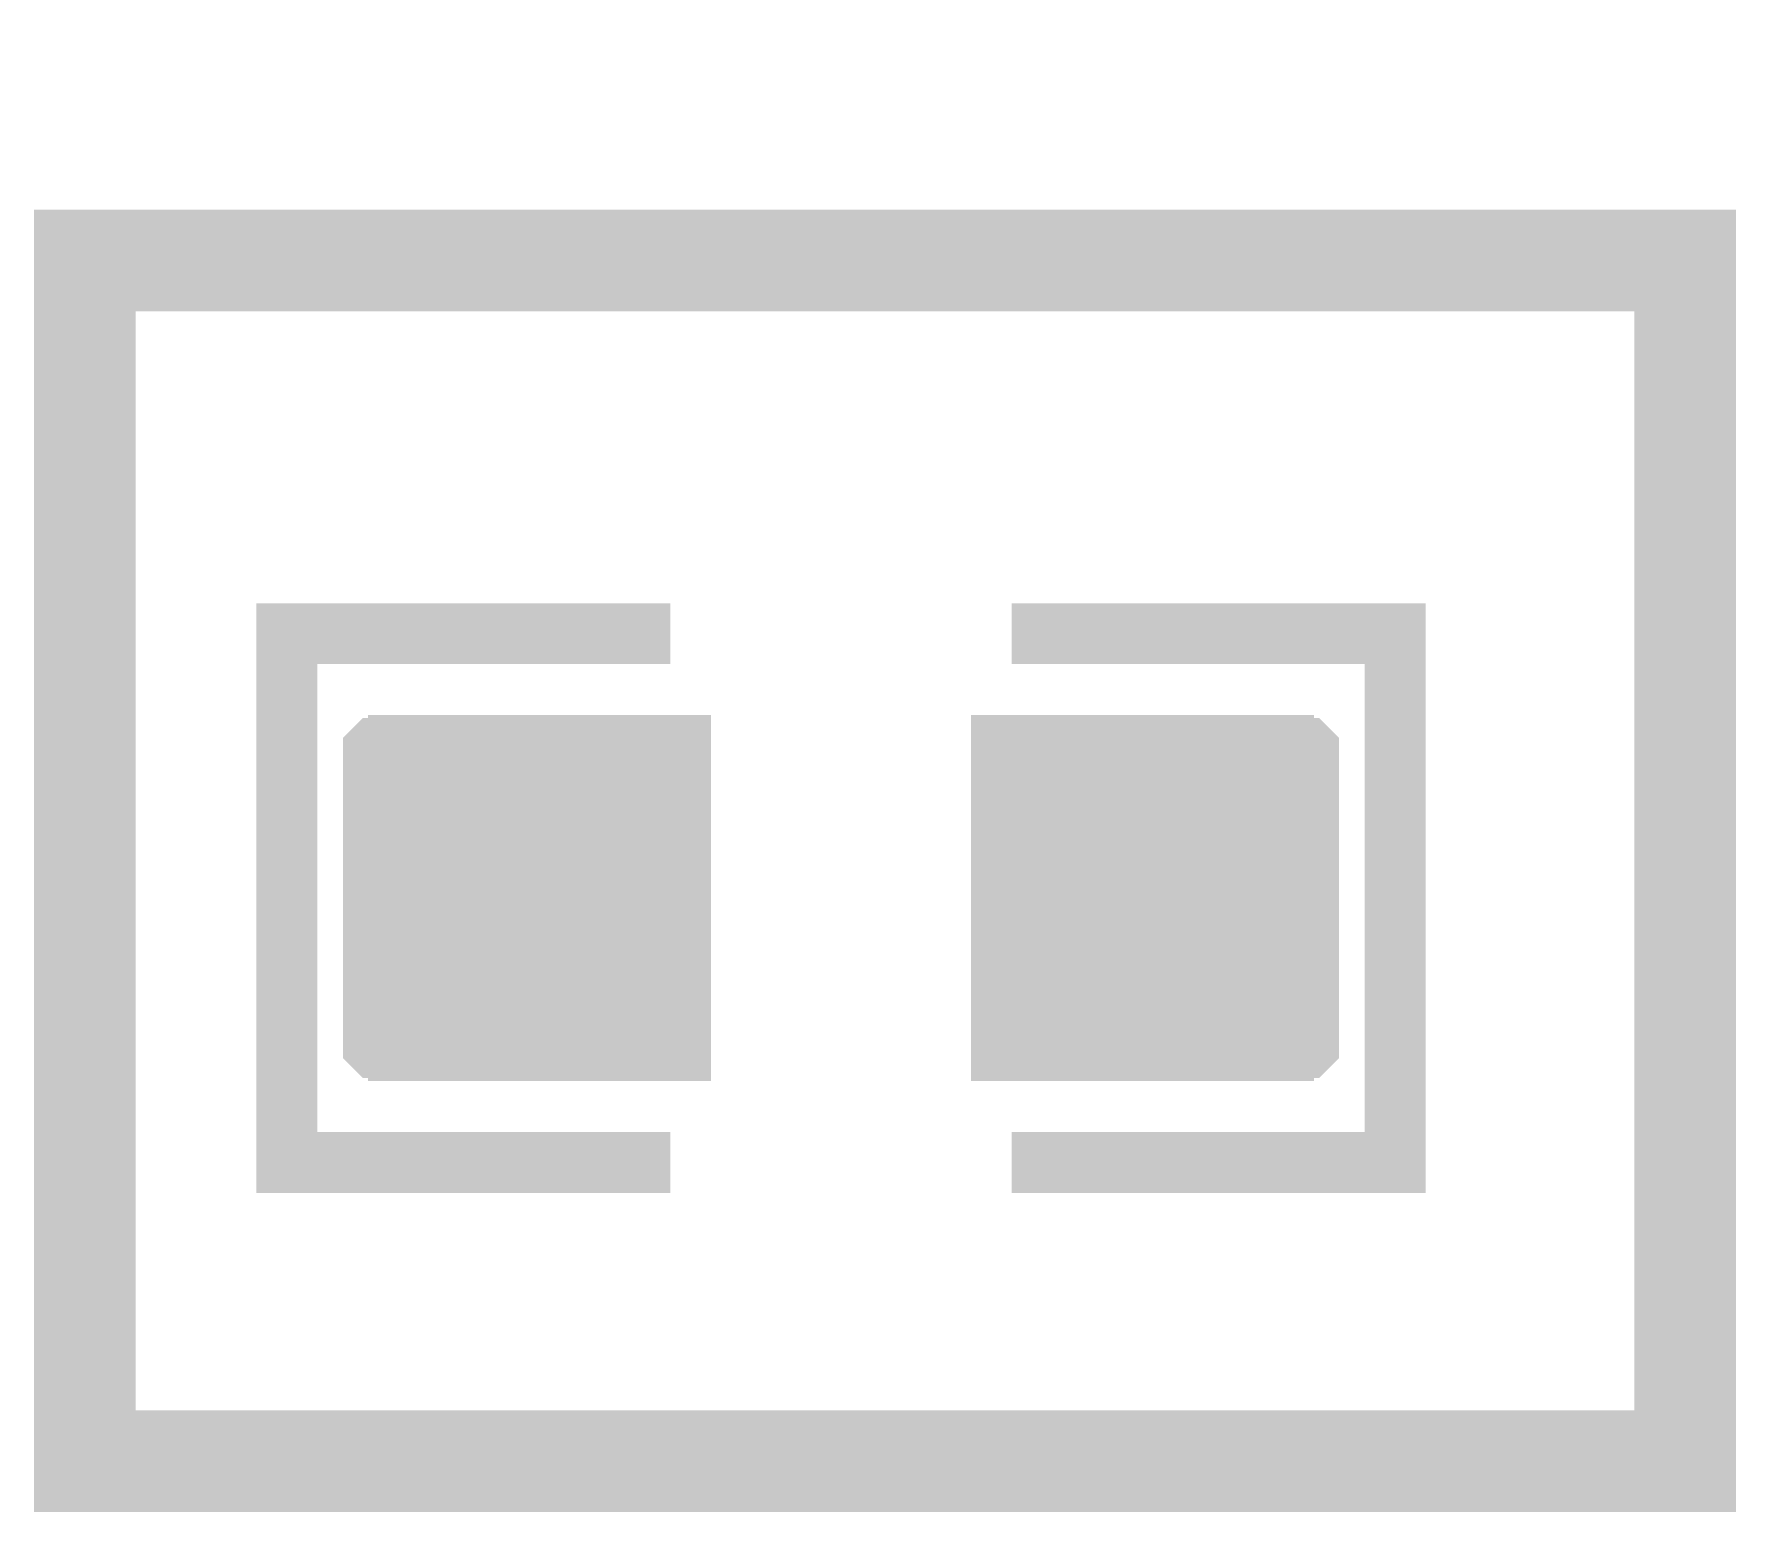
# Model space of a CAD drawing. Header units: millimetres. Extents: x 0.52 to 4.78, y 0.5 to 4.19.
import ezdxf

# ---------------------------------------------------------------- set-up
doc = ezdxf.new("R2010")
doc.units = ezdxf.units.MM
for name, color, linetype, true_color in [('BoardOutLine', 7, 'Continuous', 0xff00ff), ('TopLayer', 7, 'Continuous', 0xff0000), ('TopPasteMaskLayer', 7, 'Continuous', 0x808080), ('TopSilkLayer', 7, 'Continuous', 0xffcc00), ('TopSolderMaskLayer', 7, 'Continuous', 0x800080)]:
    doc.layers.add(name, color=color, linetype=linetype, true_color=true_color)

msp = doc.modelspace()

# ---------------------------------------------------------------- hatches: boundary and pattern name
at = {"layer": 'TopLayer'}
for points in [[(2.19, 1.6), (2.19, 2.464), (1.3835, 2.464), (1.3835, 1.6)], [(2.89, 1.6), (2.89, 2.464), (3.6965, 2.464), (3.6965, 1.6)]]:
    msp.add_hatch(color=256, dxfattribs=at).paths.add_polyline_path(points)
at = {"layer": 'TopPasteMaskLayer'}
for points in [[(1.345, 1.582), (2.145, 1.582), (2.195, 1.632), (2.195, 1.86), (1.825, 1.86), (1.825, 2.19), (2.195, 2.19), (2.195, 2.432), (2.145, 2.482), (1.345, 2.482), (1.295, 2.432), (1.295, 1.632)], [(3.735, 2.482), (2.935, 2.482), (2.885, 2.432), (2.885, 2.204), (3.255, 2.204), (3.255, 1.874), (2.885, 1.874), (2.885, 1.632), (2.935, 1.582), (3.735, 1.582), (3.785, 1.632), (3.785, 2.432)]]:
    msp.add_hatch(color=256, dxfattribs=at).paths.add_polyline_path(points)
at = {"layer": 'TopSolderMaskLayer'}
for points in [[(2.2154, 1.5746), (2.2154, 2.4894), (1.3581, 2.4894), (1.3581, 1.5746)], [(2.8646, 1.5746), (2.8646, 2.4894), (3.7219, 2.4894), (3.7219, 1.5746)]]:
    msp.add_hatch(color=256, dxfattribs=at).paths.add_polyline_path(points)

# ---------------------------------------------------------------- linework, layer by layer
at = {"layer": 'BoardOutLine', "const_width": 0.254}
msp.add_lwpolyline([(0.65, 3.6248), (4.65, 3.6248), (4.65, 0.6248), (0.65, 0.6248), (0.65, 3.6248)], close=True, dxfattribs=at)
at = {"layer": 'TopSilkLayer', "const_width": 0.1524}
for points in [[(2.1138, 1.3714), (1.1549, 1.3714), (1.1549, 2.6926), (2.1138, 2.6926)], [(2.9662, 1.3714), (3.9251, 1.3714), (3.9251, 2.6926), (2.9662, 2.6926)]]:
    msp.add_lwpolyline(points, dxfattribs=at)

doc.saveas('drawing.dxf')
